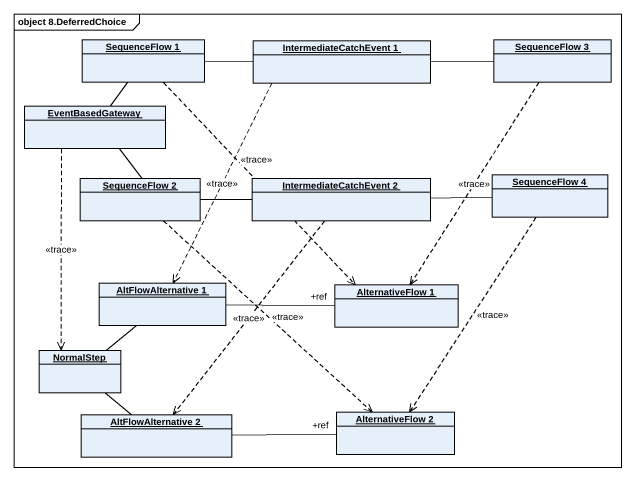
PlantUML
@startuml
mainframe object 8.DeferredChoice
hide circle
hide empty members
object "SequenceFlow 1" as SequenceFlow_1
object "IntermediateCatchEvent 1" as IntermediateCatchEvent_1
object "SequenceFlow 3" as SequenceFlow_3
object EventBasedGateway
object "SequenceFlow 2" as SequenceFlow_2
object "IntermediateCatchEvent 2" as IntermediateCatchEvent_2
object "SequenceFlow 4" as SequenceFlow_4
object "AltFlowAlternative 1" as AltFlowAlternative_1
object "AlternativeFlow 1" as AlternativeFlow_1
object NormalStep
object "AltFlowAlternative 2" as AltFlowAlternative_2
object "AlternativeFlow 2" as AlternativeFlow_2
SequenceFlow_1 -right- IntermediateCatchEvent_1
SequenceFlow_1 ..> AlternativeFlow_1 : <<trace>>
IntermediateCatchEvent_1 -right- SequenceFlow_3
IntermediateCatchEvent_1 ..> AltFlowAlternative_1 : <<trace>>
SequenceFlow_3 ..> AlternativeFlow_1 : <<trace>>
EventBasedGateway -up- SequenceFlow_1
EventBasedGateway -- SequenceFlow_2
EventBasedGateway ..> NormalStep : <<trace>>
SequenceFlow_2 -right- IntermediateCatchEvent_2
SequenceFlow_2 ..> AlternativeFlow_2 : <<trace>>
IntermediateCatchEvent_2 -right- SequenceFlow_4
IntermediateCatchEvent_2 ..> AltFlowAlternative_2 : <<trace>>
SequenceFlow_4 ..> AlternativeFlow_2 : <<trace>>
AltFlowAlternative_1 -right- "+ref" AlternativeFlow_1
NormalStep -up- AltFlowAlternative_1
NormalStep -- AltFlowAlternative_2
AltFlowAlternative_2 -right- "+ref" AlternativeFlow_2
@enduml
